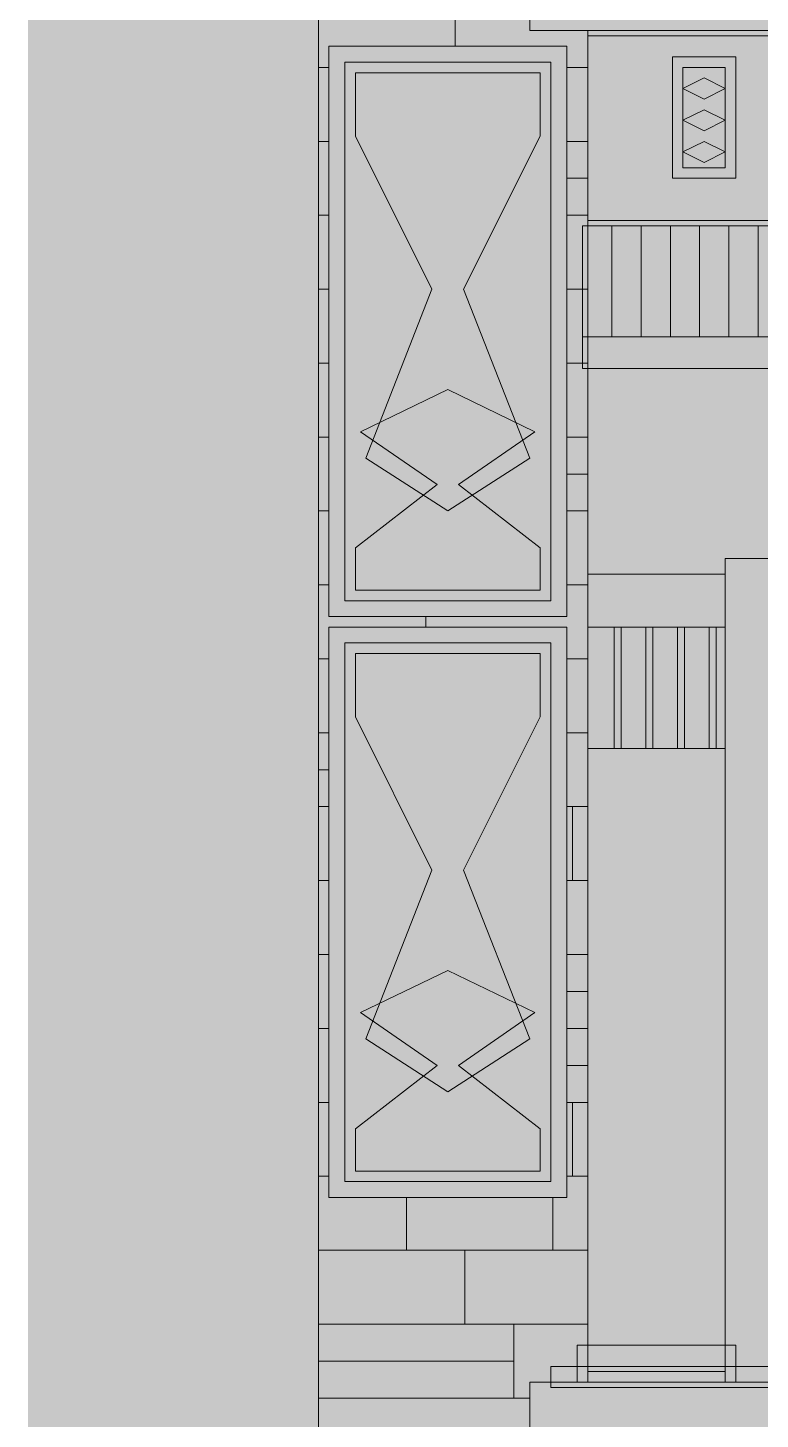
# Model space of a CAD drawing. Extents: x -18 to 1006, y -14 to 799.
# Drawn here: x -18 to 120.6, y 236 to 499.5 of the extents above; entities that cross this region are included whole.
import ezdxf

# ---------------------------------------------------------------- set-up
doc = ezdxf.new("R2010")
doc.units = 0
for name, color, linetype, lineweight, true_color in [('00_WHITE_BACKGROUND', 7, 'Continuous', 18, 0xffffff), ('01_STRUCTURE', 7, 'Continuous', 18, 0x000000), ('02_CORNICES', 7, 'Continuous', 18, 0x000000), ('03_FRAMES_DOORS', 7, 'Continuous', 18, 0x000000), ('04_GLAZING_SHUTTERS', 7, 'Continuous', 18, 0x000000), ('05_STONE_JOINTS', 7, 'Continuous', 18, 0x000000), ('06_ORNAMENT', 7, 'Continuous', 18, 0x000000), ('07_RAILINGS', 7, 'Continuous', 18, 0x000000)]:
    doc.layers.add(name, color=color, linetype=linetype, lineweight=lineweight, true_color=true_color)

msp = doc.modelspace()

# ---------------------------------------------------------------- linework, layer by layer
at = {"layer": '00_WHITE_BACKGROUND', "color": 7, "lineweight": 18, "true_color": 0xffffff}
msp.add_solid([(-18, -14), (1006, -14), (-18, 799), (1006, 799)], dxfattribs=at)
at = {"layer": '01_STRUCTURE', "color": 7, "lineweight": 18, "true_color": 0x000000}
for points in [[(329, 537), (329, 571), (352, 571), (352, 633), (37, 633), (37, 58), (88, 58), (88, 219), (77, 219), (77, 243), (88, 243), (88, 499), (77, 499), (77, 534), (352, 534), (352, 537)], [(88, 363), (114, 363), (114, 399), (130, 399), (130, 414), (310, 414), (310, 399), (326, 399), (326, 363), (352, 363), (352, 499), (88, 499)], [(39, 496), (84, 496), (84, 388), (39, 388)], [(39, 278), (39, 386), (84, 386), (84, 278)], [(114, 363), (114, 250), (88, 250), (88, 363)], [(114, 245), (88, 245), (88, 243), (114, 243)]]:
    msp.add_lwpolyline(points, close=True, dxfattribs=at)
at = {"layer": '02_CORNICES', "color": 7, "lineweight": 18, "true_color": 0x000000}
for points in [[(353, 462), (353, 441), (87, 441), (87, 462)], [(92.54167, 462), (92.54167, 441), (87, 441), (87, 462)], [(98.08333, 462), (98.08333, 441), (92.54167, 441), (92.54167, 462)], [(103.625, 462), (103.625, 441), (98.08333, 441), (98.08333, 462)], [(109.16667, 462), (109.16667, 441), (103.625, 441), (103.625, 462)], [(114.70833, 462), (114.70833, 441), (109.16667, 441), (109.16667, 462)], [(120.25, 462), (120.25, 441), (114.70833, 441), (114.70833, 462)], [(125.79167, 462), (125.79167, 441), (120.25, 441), (120.25, 462)], [(353, 441), (353, 435), (87, 435), (87, 441)], [(116, 250), (86, 250), (86, 243), (116, 243)], [(360, 246), (360, 242), (81, 242), (81, 246)], [(77, 243), (364, 243), (363, 229), (357, 221), (83, 221), (77, 229)]]:
    msp.add_lwpolyline(points, close=True, dxfattribs=at)
at = {"layer": '03_FRAMES_DOORS', "color": 7, "lineweight": 18, "true_color": 0x000000}
msp.add_lwpolyline([(116, 494), (116, 471), (104, 471), (104, 494)], close=True, dxfattribs=at)
at = {"layer": '04_GLAZING_SHUTTERS', "color": 7, "lineweight": 18, "true_color": 0x000000}
for points in [[(81, 493), (81, 391), (42, 391), (42, 493)], [(44, 479), (58.5, 450), (46, 418), (61.5, 408), (77, 418), (64.5, 450), (79, 479), (79, 491), (44, 491)], [(114, 492), (114, 473), (106, 473), (106, 492)], [(79, 393), (79, 401), (63.5, 413), (78, 423), (61.5, 431), (45, 423), (59.5, 413), (44, 401), (44, 393)], [(81, 383), (81, 281), (42, 281), (42, 383)], [(44, 369), (58.5, 340), (46, 308), (61.5, 298), (77, 308), (64.5, 340), (79, 369), (79, 381), (44, 381)], [(79, 283), (79, 291), (63.5, 303), (78, 313), (61.5, 321), (45, 313), (59.5, 303), (44, 291), (44, 283)]]:
    msp.add_lwpolyline(points, close=True, dxfattribs=at)
at = {"layer": '05_STONE_JOINTS', "color": 7, "lineweight": 18, "true_color": 0x000000}
for points in [[(62.9, 506), (37, 506), (37, 492), (39, 492), (39, 496), (62.9, 496)], [(84, 492), (88, 492), (88, 499), (77, 499), (77, 506), (62.9, 506), (62.9, 496), (84, 496)], [(88, 498), (352, 498), (352, 499), (88, 499)], [(352, 498), (88, 498), (88, 463), (352, 463)], [(37, 492), (37, 478), (39, 478), (39, 492)], [(84, 492), (84, 478), (88, 478), (88, 492)], [(37, 478), (37, 464), (39, 464), (39, 478)], [(84, 478), (84, 471), (88, 471), (88, 478)], [(84, 471), (84, 464), (88, 464), (88, 471)], [(37, 464), (37, 450), (39, 450), (39, 464)], [(84, 464), (84, 450), (88, 450), (88, 464)], [(352, 463), (88, 463), (88, 435), (352, 435)], [(37, 450), (37, 436), (39, 436), (39, 450)], [(84, 450), (84, 436), (88, 436), (88, 450)], [(37, 436), (37, 422), (39, 422), (39, 436)], [(84, 436), (84, 422), (88, 422), (88, 436)], [(88, 435), (88, 396), (114, 396), (114, 399), (130, 399), (130, 414), (310, 414), (310, 399), (326, 399), (326, 396), (352, 396), (352, 435)], [(37, 422), (37, 408), (39, 408), (39, 422)], [(84, 422), (84, 415), (88, 415), (88, 422)], [(84, 415), (84, 408), (88, 408), (88, 415)], [(37, 408), (37, 394), (39, 394), (39, 408)], [(84, 408), (84, 394), (88, 394), (88, 408)], [(88, 363), (114, 363), (114, 396), (88, 396)], [(39, 388), (39, 394), (37, 394), (37, 380), (39, 380), (39, 386), (57.35, 386), (57.35, 388)], [(84, 394), (84, 388), (57.35, 388), (57.35, 386), (84, 386), (84, 380), (88, 380), (88, 394)], [(37, 380), (37, 366), (39, 366), (39, 380)], [(84, 380), (84, 366), (88, 366), (88, 380)], [(37, 366), (37, 359), (39, 359), (39, 366)], [(84, 366), (84, 352), (88, 352), (88, 366)], [(37, 359), (37, 352), (39, 352), (39, 359)], [(37, 352), (37, 338), (39, 338), (39, 352)], [(85.1, 338), (85.1, 352), (84, 352), (84, 338)], [(85.1, 338), (88, 338), (88, 352), (85.1, 352)], [(37, 338), (37, 324), (39, 324), (39, 338)], [(84, 338), (84, 324), (88, 324), (88, 338)], [(37, 324), (37, 310), (39, 310), (39, 324)], [(84, 324), (84, 317), (88, 317), (88, 324)], [(84, 317), (84, 310), (88, 310), (88, 317)], [(37, 310), (37, 296), (39, 296), (39, 310)], [(84, 310), (84, 303), (88, 303), (88, 310)], [(84, 303), (84, 296), (88, 296), (88, 303)], [(37, 296), (37, 282), (39, 282), (39, 296)], [(85.1, 282), (85.1, 296), (84, 296), (84, 282)], [(85.1, 282), (88, 282), (88, 296), (85.1, 296)], [(53.65, 278), (39, 278), (39, 282), (37, 282), (37, 268), (53.65, 268)], [(88, 268), (88, 282), (84, 282), (84, 278), (81.4, 278), (81.4, 268)], [(53.65, 268), (81.4, 268), (81.4, 278), (53.65, 278)], [(64.75, 254), (64.75, 268), (37, 268), (37, 254)], [(64.75, 254), (88, 254), (88, 268), (64.75, 268)], [(74, 247), (74, 254), (37, 254), (37, 247)], [(77, 240), (77, 243), (88, 243), (88, 254), (74, 254), (74, 240)], [(74, 240), (74, 247), (37, 247), (37, 240)], [(37, 240), (37, 226), (77, 226), (77, 240)]]:
    msp.add_lwpolyline(points, close=True, dxfattribs=at)
at = {"layer": '06_ORNAMENT', "color": 7, "lineweight": 18, "true_color": 0x000000}
for points in [[(110, 490), (106, 488), (110, 486), (114, 488)], [(110, 484), (106, 482), (110, 480), (114, 482)], [(110, 478), (106, 476), (110, 474), (114, 476)], [(326, 399), (310, 399), (310, 414), (130, 414), (130, 399), (114, 399), (114, 243), (326, 243)]]:
    msp.add_lwpolyline(points, close=True, dxfattribs=at)
at = {"layer": '07_RAILINGS', "color": 7, "lineweight": 18, "true_color": 0x000000}
for points in [[(114, 386), (114, 363), (88, 363), (88, 386)], [(94.3, 386), (94.3, 363), (93, 363), (93, 386)], [(100.3, 386), (100.3, 363), (99, 363), (99, 386)], [(106.3, 386), (106.3, 363), (105, 363), (105, 386)], [(112.3, 386), (112.3, 363), (111, 363), (111, 386)]]:
    msp.add_lwpolyline(points, close=True, dxfattribs=at)

doc.saveas('drawing.dxf')
